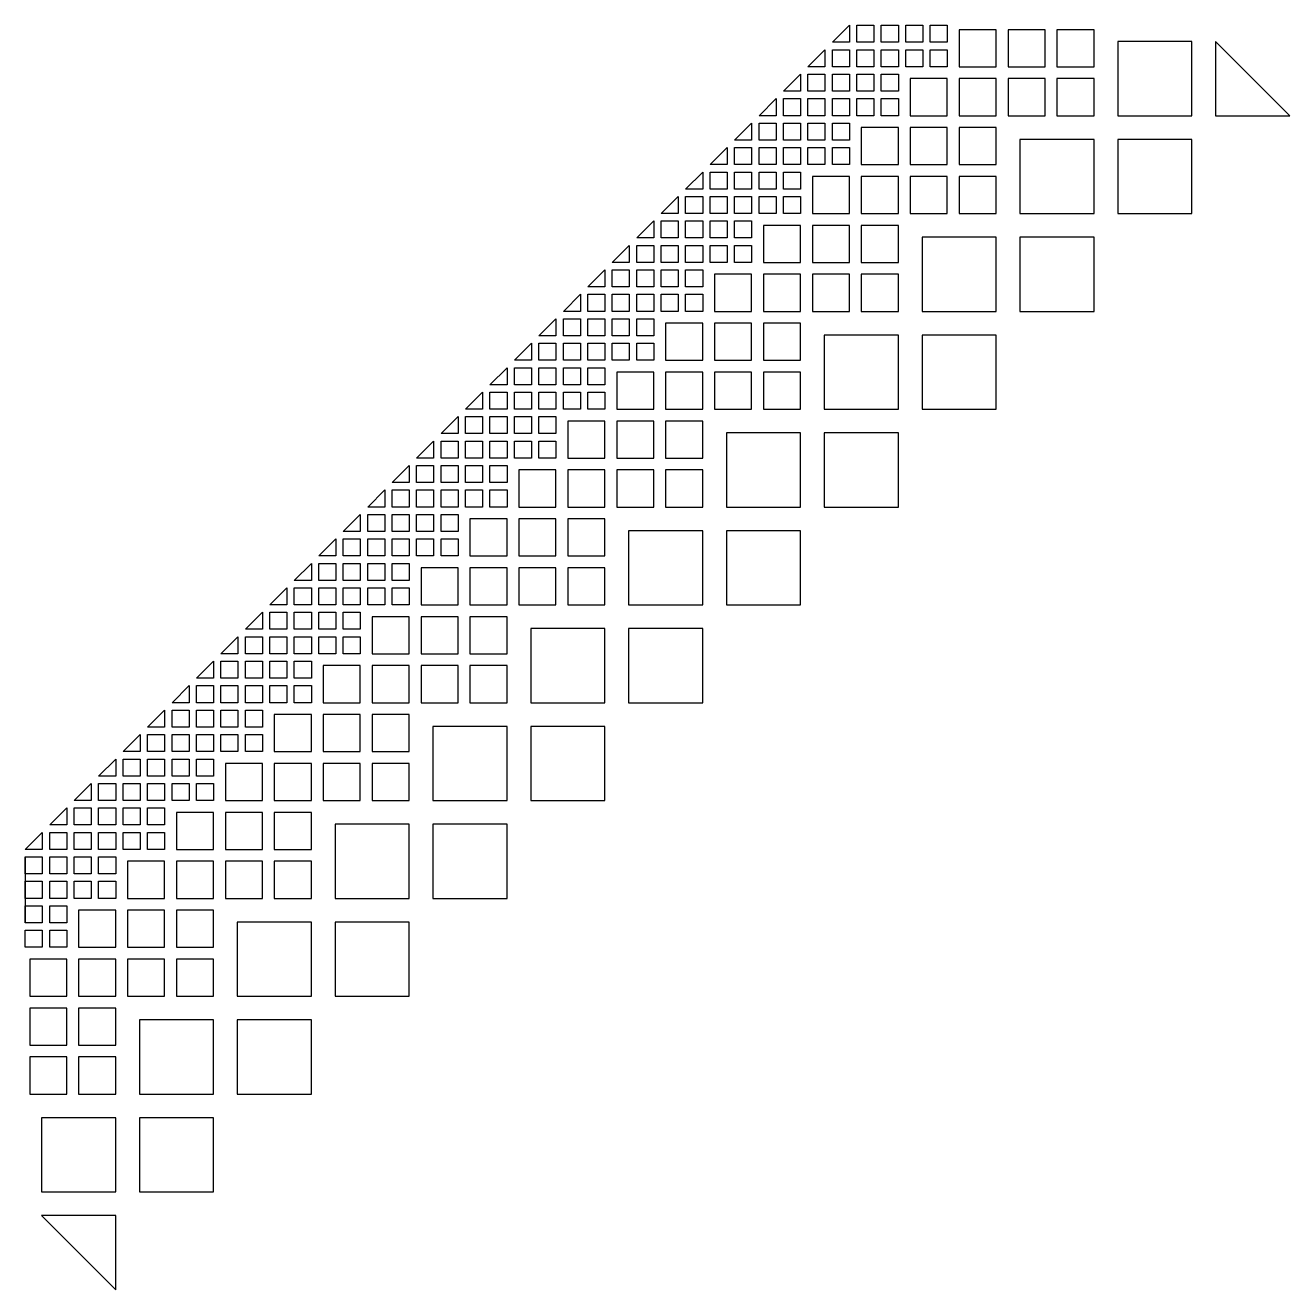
# Model space of a CAD drawing. Header units: inches. Extents: x -13.8 to 13.8, y -19.6 to -8.4.
# Drawn here: x -9.869 to -9.101, y -19.592 to -18.825 of the extents above; entities that cross this region are included whole.
import ezdxf

# ---------------------------------------------------------------- set-up
doc = ezdxf.new("R2010")
doc.units = ezdxf.units.IN
doc.header["$MEASUREMENT"] = 0

msp = doc.modelspace()

# ---------------------------------------------------------------- linework, layer by layer
msp.add_line((-9.86887, -19.32946), (-9.86887, -19.36951))
for points in [[(-9.36847, -18.83491), (-9.37882, -18.83491), (-9.36847, -18.82456)], [(-9.36397, -18.83491), (-9.36397, -18.82456), (-9.35362, -18.82456), (-9.35362, -18.83491)], [(-9.34912, -18.83491), (-9.34912, -18.82456), (-9.33877, -18.82456), (-9.33877, -18.83491)], [(-9.33427, -18.83491), (-9.33427, -18.82456), (-9.32392, -18.82456), (-9.32392, -18.83491)], [(-9.31942, -18.82456), (-9.30907, -18.82456), (-9.30907, -18.83491), (-9.31942, -18.83491)], [(-9.30187, -18.84976), (-9.27937, -18.84976), (-9.27937, -18.82727), (-9.30187, -18.82727)], [(-9.24967, -18.84976), (-9.24967, -18.82727), (-9.27217, -18.82727), (-9.27217, -18.84976)], [(-9.24247, -18.84976), (-9.21997, -18.84976), (-9.21997, -18.82727), (-9.24247, -18.82727)], [(-9.20557, -18.83447), (-9.20557, -18.87946), (-9.16057, -18.87946), (-9.16057, -18.83447)], [(-9.14617, -18.87946), (-9.10117, -18.87946), (-9.14617, -18.83447)], [(-9.38332, -18.84976), (-9.39367, -18.84976), (-9.38332, -18.83941)], [(-9.37882, -18.84976), (-9.37882, -18.83941), (-9.36847, -18.83941), (-9.36847, -18.84976)], [(-9.36397, -18.84976), (-9.36397, -18.83941), (-9.35362, -18.83941), (-9.35362, -18.84976)], [(-9.34912, -18.84976), (-9.34912, -18.83941), (-9.33877, -18.83941), (-9.33877, -18.84976)], [(-9.32392, -18.83941), (-9.32392, -18.84976), (-9.33427, -18.84976), (-9.33427, -18.83941)], [(-9.30907, -18.84976), (-9.31942, -18.84976), (-9.31942, -18.83941), (-9.30907, -18.83941)], [(-9.39817, -18.86461), (-9.40852, -18.86461), (-9.39817, -18.85426)], [(-9.39367, -18.86461), (-9.39367, -18.85426), (-9.38332, -18.85426), (-9.38332, -18.86461)], [(-9.37882, -18.86461), (-9.37882, -18.85426), (-9.36847, -18.85426), (-9.36847, -18.86461)], [(-9.36397, -18.86461), (-9.36397, -18.85426), (-9.35362, -18.85426), (-9.35362, -18.86461)], [(-9.34912, -18.85426), (-9.33877, -18.85426), (-9.33877, -18.86461), (-9.34912, -18.86461)], [(-9.33157, -18.87946), (-9.30907, -18.87946), (-9.30907, -18.85696), (-9.33157, -18.85696)], [(-9.27937, -18.87946), (-9.27937, -18.85696), (-9.30187, -18.85696), (-9.30187, -18.87946)], [(-9.27217, -18.87946), (-9.24967, -18.87946), (-9.24967, -18.85696), (-9.27217, -18.85696)], [(-9.21997, -18.87946), (-9.21997, -18.85696), (-9.24247, -18.85696), (-9.24247, -18.87946)], [(-9.41302, -18.87946), (-9.42337, -18.87946), (-9.41302, -18.86911)], [(-9.40852, -18.87946), (-9.40852, -18.86911), (-9.39817, -18.86911), (-9.39817, -18.87946)], [(-9.39367, -18.87946), (-9.39367, -18.86911), (-9.38332, -18.86911), (-9.38332, -18.87946)], [(-9.37882, -18.87946), (-9.37882, -18.86911), (-9.36847, -18.86911), (-9.36847, -18.87946)], [(-9.35362, -18.86911), (-9.35362, -18.87946), (-9.36397, -18.87946), (-9.36397, -18.86911)], [(-9.33877, -18.87946), (-9.34912, -18.87946), (-9.34912, -18.86911), (-9.33877, -18.86911)], [(-9.42787, -18.89431), (-9.43822, -18.89431), (-9.42787, -18.88396)], [(-9.42337, -18.89431), (-9.42337, -18.88396), (-9.41302, -18.88396), (-9.41302, -18.89431)], [(-9.40852, -18.89431), (-9.40852, -18.88396), (-9.39817, -18.88396), (-9.39817, -18.89431)], [(-9.39367, -18.89431), (-9.39367, -18.88396), (-9.38332, -18.88396), (-9.38332, -18.89431)], [(-9.37882, -18.88396), (-9.36847, -18.88396), (-9.36847, -18.89431), (-9.37882, -18.89431)], [(-9.36127, -18.90916), (-9.33877, -18.90916), (-9.33877, -18.88666), (-9.36127, -18.88666)], [(-9.30907, -18.90916), (-9.30907, -18.88666), (-9.33157, -18.88666), (-9.33157, -18.90916)], [(-9.30187, -18.90916), (-9.27937, -18.90916), (-9.27937, -18.88666), (-9.30187, -18.88666)], [(-9.44272, -18.90916), (-9.45307, -18.90916), (-9.44272, -18.89881)], [(-9.43822, -18.90916), (-9.43822, -18.89881), (-9.42787, -18.89881), (-9.42787, -18.90916)], [(-9.42337, -18.90916), (-9.42337, -18.89881), (-9.41302, -18.89881), (-9.41302, -18.90916)], [(-9.40852, -18.90916), (-9.40852, -18.89881), (-9.39817, -18.89881), (-9.39817, -18.90916)], [(-9.38332, -18.89881), (-9.38332, -18.90916), (-9.39367, -18.90916), (-9.39367, -18.89881)], [(-9.36847, -18.90916), (-9.37882, -18.90916), (-9.37882, -18.89881), (-9.36847, -18.89881)], [(-9.21997, -18.89386), (-9.26497, -18.89386), (-9.26497, -18.93886), (-9.21997, -18.93886)], [(-9.20557, -18.93886), (-9.16057, -18.93886), (-9.16057, -18.89386), (-9.20557, -18.89386)], [(-9.45757, -18.92401), (-9.46792, -18.92401), (-9.45757, -18.91366)], [(-9.45307, -18.92401), (-9.45307, -18.91366), (-9.44272, -18.91366), (-9.44272, -18.92401)], [(-9.43822, -18.92401), (-9.43822, -18.91366), (-9.42787, -18.91366), (-9.42787, -18.92401)], [(-9.42337, -18.92401), (-9.42337, -18.91366), (-9.41302, -18.91366), (-9.41302, -18.92401)], [(-9.40852, -18.91366), (-9.39817, -18.91366), (-9.39817, -18.92401), (-9.40852, -18.92401)], [(-9.39097, -18.93886), (-9.36847, -18.93886), (-9.36847, -18.91636), (-9.39097, -18.91636)], [(-9.33877, -18.93886), (-9.33877, -18.91636), (-9.36127, -18.91636), (-9.36127, -18.93886)], [(-9.33157, -18.93886), (-9.30907, -18.93886), (-9.30907, -18.91636), (-9.33157, -18.91636)], [(-9.27937, -18.93886), (-9.27937, -18.91636), (-9.30187, -18.91636), (-9.30187, -18.93886)], [(-9.47242, -18.93886), (-9.48277, -18.93886), (-9.47242, -18.92851)], [(-9.46792, -18.93886), (-9.46792, -18.92851), (-9.45757, -18.92851), (-9.45757, -18.93886)], [(-9.45307, -18.93886), (-9.45307, -18.92851), (-9.44272, -18.92851), (-9.44272, -18.93886)], [(-9.43822, -18.93886), (-9.43822, -18.92851), (-9.42787, -18.92851), (-9.42787, -18.93886)], [(-9.41302, -18.92851), (-9.41302, -18.93886), (-9.42337, -18.93886), (-9.42337, -18.92851)], [(-9.39817, -18.93886), (-9.40852, -18.93886), (-9.40852, -18.92851), (-9.39817, -18.92851)], [(-9.48727, -18.95371), (-9.49762, -18.95371), (-9.48727, -18.94336)], [(-9.48277, -18.95371), (-9.48277, -18.94336), (-9.47242, -18.94336), (-9.47242, -18.95371)], [(-9.46792, -18.95371), (-9.46792, -18.94336), (-9.45757, -18.94336), (-9.45757, -18.95371)], [(-9.45307, -18.95371), (-9.45307, -18.94336), (-9.44272, -18.94336), (-9.44272, -18.95371)], [(-9.43822, -18.94336), (-9.42787, -18.94336), (-9.42787, -18.95371), (-9.43822, -18.95371)], [(-9.42067, -18.96856), (-9.39817, -18.96856), (-9.39817, -18.94606), (-9.42067, -18.94606)], [(-9.36847, -18.96856), (-9.36847, -18.94606), (-9.39097, -18.94606), (-9.39097, -18.96856)], [(-9.36127, -18.96856), (-9.33877, -18.96856), (-9.33877, -18.94606), (-9.36127, -18.94606)], [(-9.27937, -18.95326), (-9.32437, -18.95326), (-9.32437, -18.99826), (-9.27937, -18.99826)], [(-9.26497, -18.95326), (-9.26497, -18.99826), (-9.21997, -18.99826), (-9.21997, -18.95326)], [(-9.50212, -18.96856), (-9.51247, -18.96856), (-9.50212, -18.95821)], [(-9.49762, -18.96856), (-9.49762, -18.95821), (-9.48727, -18.95821), (-9.48727, -18.96856)], [(-9.48277, -18.96856), (-9.48277, -18.95821), (-9.47242, -18.95821), (-9.47242, -18.96856)], [(-9.46792, -18.96856), (-9.46792, -18.95821), (-9.45757, -18.95821), (-9.45757, -18.96856)], [(-9.44272, -18.95821), (-9.44272, -18.96856), (-9.45307, -18.96856), (-9.45307, -18.95821)], [(-9.42787, -18.96856), (-9.43822, -18.96856), (-9.43822, -18.95821), (-9.42787, -18.95821)], [(-9.51697, -18.98341), (-9.52732, -18.98341), (-9.51697, -18.97306)], [(-9.51247, -18.98341), (-9.51247, -18.97306), (-9.50212, -18.97306), (-9.50212, -18.98341)], [(-9.49762, -18.98341), (-9.49762, -18.97306), (-9.48727, -18.97306), (-9.48727, -18.98341)], [(-9.48277, -18.98341), (-9.48277, -18.97306), (-9.47242, -18.97306), (-9.47242, -18.98341)], [(-9.46792, -18.97306), (-9.45757, -18.97306), (-9.45757, -18.98341), (-9.46792, -18.98341)], [(-9.45037, -18.99826), (-9.42787, -18.99826), (-9.42787, -18.97576), (-9.45037, -18.97576)], [(-9.39817, -18.99826), (-9.39817, -18.97576), (-9.42067, -18.97576), (-9.42067, -18.99826)], [(-9.39097, -18.99826), (-9.36847, -18.99826), (-9.36847, -18.97576), (-9.39097, -18.97576)], [(-9.33877, -18.99826), (-9.33877, -18.97576), (-9.36127, -18.97576), (-9.36127, -18.99826)], [(-9.53182, -18.99826), (-9.54217, -18.99826), (-9.53182, -18.98791)], [(-9.52732, -18.99826), (-9.52732, -18.98791), (-9.51697, -18.98791), (-9.51697, -18.99826)], [(-9.51247, -18.99826), (-9.51247, -18.98791), (-9.50212, -18.98791), (-9.50212, -18.99826)], [(-9.49762, -18.99826), (-9.49762, -18.98791), (-9.48727, -18.98791), (-9.48727, -18.99826)], [(-9.47242, -18.98791), (-9.47242, -18.99826), (-9.48277, -18.99826), (-9.48277, -18.98791)], [(-9.45757, -18.99826), (-9.46792, -18.99826), (-9.46792, -18.98791), (-9.45757, -18.98791)], [(-9.54667, -19.01311), (-9.55702, -19.01311), (-9.54667, -19.00276)], [(-9.54217, -19.01311), (-9.54217, -19.00276), (-9.53182, -19.00276), (-9.53182, -19.01311)], [(-9.52732, -19.01311), (-9.52732, -19.00276), (-9.51697, -19.00276), (-9.51697, -19.01311)], [(-9.51247, -19.01311), (-9.51247, -19.00276), (-9.50212, -19.00276), (-9.50212, -19.01311)], [(-9.49762, -19.00276), (-9.48727, -19.00276), (-9.48727, -19.01311), (-9.49762, -19.01311)], [(-9.45757, -19.02796), (-9.45757, -19.00546), (-9.48007, -19.00546), (-9.48007, -19.02796)], [(-9.42787, -19.02796), (-9.42787, -19.00546), (-9.45037, -19.00546), (-9.45037, -19.02796)], [(-9.42067, -19.02796), (-9.39817, -19.02796), (-9.39817, -19.00546), (-9.42067, -19.00546)], [(-9.33877, -19.01266), (-9.38377, -19.01266), (-9.38377, -19.05766), (-9.33877, -19.05766)], [(-9.32437, -19.01266), (-9.32437, -19.05766), (-9.27937, -19.05766), (-9.27937, -19.01266)], [(-9.56152, -19.02796), (-9.57187, -19.02796), (-9.56152, -19.01761)], [(-9.55702, -19.02796), (-9.55702, -19.01761), (-9.54667, -19.01761), (-9.54667, -19.02796)], [(-9.54217, -19.02796), (-9.54217, -19.01761), (-9.53182, -19.01761), (-9.53182, -19.02796)], [(-9.52732, -19.02796), (-9.52732, -19.01761), (-9.51697, -19.01761), (-9.51697, -19.02796)], [(-9.50212, -19.01761), (-9.50212, -19.02796), (-9.51247, -19.02796), (-9.51247, -19.01761)], [(-9.48727, -19.02796), (-9.49762, -19.02796), (-9.49762, -19.01761), (-9.48727, -19.01761)], [(-9.57637, -19.04281), (-9.58672, -19.04281), (-9.57637, -19.03246)], [(-9.57187, -19.04281), (-9.57187, -19.03246), (-9.56152, -19.03246), (-9.56152, -19.04281)], [(-9.55702, -19.04281), (-9.55702, -19.03246), (-9.54667, -19.03246), (-9.54667, -19.04281)], [(-9.54217, -19.04281), (-9.54217, -19.03246), (-9.53182, -19.03246), (-9.53182, -19.04281)], [(-9.52732, -19.03246), (-9.51697, -19.03246), (-9.51697, -19.04281), (-9.52732, -19.04281)], [(-9.48727, -19.05766), (-9.48727, -19.03516), (-9.50977, -19.03516), (-9.50977, -19.05766)], [(-9.45757, -19.05766), (-9.45757, -19.03516), (-9.48007, -19.03516), (-9.48007, -19.05766)], [(-9.45037, -19.05766), (-9.42787, -19.05766), (-9.42787, -19.03516), (-9.45037, -19.03516)], [(-9.39817, -19.05766), (-9.39817, -19.03516), (-9.42067, -19.03516), (-9.42067, -19.05766)], [(-9.59122, -19.05766), (-9.60157, -19.05766), (-9.59122, -19.04731)], [(-9.58672, -19.05766), (-9.58672, -19.04731), (-9.57637, -19.04731), (-9.57637, -19.05766)], [(-9.57187, -19.05766), (-9.57187, -19.04731), (-9.56152, -19.04731), (-9.56152, -19.05766)], [(-9.55702, -19.05766), (-9.55702, -19.04731), (-9.54667, -19.04731), (-9.54667, -19.05766)], [(-9.53182, -19.04731), (-9.53182, -19.05766), (-9.54217, -19.05766), (-9.54217, -19.04731)], [(-9.51697, -19.05766), (-9.52732, -19.05766), (-9.52732, -19.04731), (-9.51697, -19.04731)], [(-9.60607, -19.07251), (-9.61642, -19.07251), (-9.60607, -19.06216)], [(-9.60157, -19.07251), (-9.60157, -19.06216), (-9.59122, -19.06216), (-9.59122, -19.07251)], [(-9.58672, -19.07251), (-9.58672, -19.06216), (-9.57637, -19.06216), (-9.57637, -19.07251)], [(-9.57187, -19.07251), (-9.57187, -19.06216), (-9.56152, -19.06216), (-9.56152, -19.07251)], [(-9.55702, -19.06216), (-9.54667, -19.06216), (-9.54667, -19.07251), (-9.55702, -19.07251)], [(-9.53947, -19.08736), (-9.51697, -19.08736), (-9.51697, -19.06486), (-9.53947, -19.06486)], [(-9.48727, -19.08736), (-9.48727, -19.06486), (-9.50977, -19.06486), (-9.50977, -19.08736)], [(-9.48007, -19.08736), (-9.45757, -19.08736), (-9.45757, -19.06486), (-9.48007, -19.06486)], [(-9.62092, -19.08736), (-9.63127, -19.08736), (-9.62092, -19.07701)], [(-9.61642, -19.08736), (-9.61642, -19.07701), (-9.60607, -19.07701), (-9.60607, -19.08736)], [(-9.60157, -19.08736), (-9.60157, -19.07701), (-9.59122, -19.07701), (-9.59122, -19.08736)], [(-9.58672, -19.08736), (-9.58672, -19.07701), (-9.57637, -19.07701), (-9.57637, -19.08736)], [(-9.56152, -19.07701), (-9.56152, -19.08736), (-9.57187, -19.08736), (-9.57187, -19.07701)], [(-9.54667, -19.08736), (-9.55702, -19.08736), (-9.55702, -19.07701), (-9.54667, -19.07701)], [(-9.44317, -19.07206), (-9.44317, -19.11706), (-9.39817, -19.11706), (-9.39817, -19.07206)], [(-9.38377, -19.07206), (-9.38377, -19.11706), (-9.33877, -19.11706), (-9.33877, -19.07206)], [(-9.63577, -19.10221), (-9.64612, -19.10221), (-9.63577, -19.09186)], [(-9.63127, -19.10221), (-9.63127, -19.09186), (-9.62092, -19.09186), (-9.62092, -19.10221)], [(-9.61642, -19.10221), (-9.61642, -19.09186), (-9.60607, -19.09186), (-9.60607, -19.10221)], [(-9.60157, -19.10221), (-9.60157, -19.09186), (-9.59122, -19.09186), (-9.59122, -19.10221)], [(-9.58672, -19.09186), (-9.57637, -19.09186), (-9.57637, -19.10221), (-9.58672, -19.10221)], [(-9.56917, -19.11706), (-9.54667, -19.11706), (-9.54667, -19.09456), (-9.56917, -19.09456)], [(-9.51697, -19.11706), (-9.51697, -19.09456), (-9.53947, -19.09456), (-9.53947, -19.11706)], [(-9.50977, -19.11706), (-9.48727, -19.11706), (-9.48727, -19.09456), (-9.50977, -19.09456)], [(-9.45757, -19.11706), (-9.45757, -19.09456), (-9.48007, -19.09456), (-9.48007, -19.11706)], [(-9.65062, -19.11706), (-9.66097, -19.11706), (-9.65062, -19.10671)], [(-9.64612, -19.11706), (-9.64612, -19.10671), (-9.63577, -19.10671), (-9.63577, -19.11706)], [(-9.63127, -19.11706), (-9.63127, -19.10671), (-9.62092, -19.10671), (-9.62092, -19.11706)], [(-9.61642, -19.11706), (-9.61642, -19.10671), (-9.60607, -19.10671), (-9.60607, -19.11706)], [(-9.59122, -19.10671), (-9.59122, -19.11706), (-9.60157, -19.11706), (-9.60157, -19.10671)], [(-9.57637, -19.11706), (-9.58672, -19.11706), (-9.58672, -19.10671), (-9.57637, -19.10671)], [(-9.66547, -19.13191), (-9.67582, -19.13191), (-9.66547, -19.12156)], [(-9.66097, -19.13191), (-9.66097, -19.12156), (-9.65062, -19.12156), (-9.65062, -19.13191)], [(-9.64612, -19.13191), (-9.64612, -19.12156), (-9.63577, -19.12156), (-9.63577, -19.13191)], [(-9.63127, -19.13191), (-9.63127, -19.12156), (-9.62092, -19.12156), (-9.62092, -19.13191)], [(-9.61642, -19.12156), (-9.60607, -19.12156), (-9.60607, -19.13191), (-9.61642, -19.13191)], [(-9.59887, -19.14676), (-9.57637, -19.14676), (-9.57637, -19.12426), (-9.59887, -19.12426)], [(-9.54667, -19.14676), (-9.54667, -19.12426), (-9.56917, -19.12426), (-9.56917, -19.14676)], [(-9.53947, -19.14676), (-9.51697, -19.14676), (-9.51697, -19.12426), (-9.53947, -19.12426)], [(-9.68032, -19.14676), (-9.69067, -19.14676), (-9.68032, -19.13641)], [(-9.67582, -19.14676), (-9.67582, -19.13641), (-9.66547, -19.13641), (-9.66547, -19.14676)], [(-9.66097, -19.14676), (-9.66097, -19.13641), (-9.65062, -19.13641), (-9.65062, -19.14676)], [(-9.64612, -19.14676), (-9.64612, -19.13641), (-9.63577, -19.13641), (-9.63577, -19.14676)], [(-9.62092, -19.13641), (-9.62092, -19.14676), (-9.63127, -19.14676), (-9.63127, -19.13641)], [(-9.60607, -19.14676), (-9.61642, -19.14676), (-9.61642, -19.13641), (-9.60607, -19.13641)], [(-9.45757, -19.13146), (-9.50257, -19.13146), (-9.50257, -19.17646), (-9.45757, -19.17646)], [(-9.44317, -19.17646), (-9.39817, -19.17646), (-9.39817, -19.13146), (-9.44317, -19.13146)], [(-9.69517, -19.16161), (-9.70552, -19.16161), (-9.69517, -19.15126)], [(-9.69067, -19.16161), (-9.69067, -19.15126), (-9.68032, -19.15126), (-9.68032, -19.16161)], [(-9.67582, -19.16161), (-9.67582, -19.15126), (-9.66547, -19.15126), (-9.66547, -19.16161)], [(-9.66097, -19.16161), (-9.66097, -19.15126), (-9.65062, -19.15126), (-9.65062, -19.16161)], [(-9.64612, -19.15126), (-9.63577, -19.15126), (-9.63577, -19.16161), (-9.64612, -19.16161)], [(-9.62857, -19.17646), (-9.60607, -19.17646), (-9.60607, -19.15396), (-9.62857, -19.15396)], [(-9.57637, -19.17646), (-9.57637, -19.15396), (-9.59887, -19.15396), (-9.59887, -19.17646)], [(-9.56917, -19.17646), (-9.54667, -19.17646), (-9.54667, -19.15396), (-9.56917, -19.15396)], [(-9.51697, -19.17646), (-9.51697, -19.15396), (-9.53947, -19.15396), (-9.53947, -19.17646)], [(-9.71002, -19.17646), (-9.72037, -19.17646), (-9.71002, -19.16611)], [(-9.70552, -19.17646), (-9.70552, -19.16611), (-9.69517, -19.16611), (-9.69517, -19.17646)], [(-9.69067, -19.17646), (-9.69067, -19.16611), (-9.68032, -19.16611), (-9.68032, -19.17646)], [(-9.67582, -19.17646), (-9.67582, -19.16611), (-9.66547, -19.16611), (-9.66547, -19.17646)], [(-9.65062, -19.16611), (-9.65062, -19.17646), (-9.66097, -19.17646), (-9.66097, -19.16611)], [(-9.63577, -19.17646), (-9.64612, -19.17646), (-9.64612, -19.16611), (-9.63577, -19.16611)], [(-9.72487, -19.19131), (-9.73522, -19.19131), (-9.72487, -19.18096)], [(-9.72037, -19.19131), (-9.72037, -19.18096), (-9.71002, -19.18096), (-9.71002, -19.19131)], [(-9.70552, -19.19131), (-9.70552, -19.18096), (-9.69517, -19.18096), (-9.69517, -19.19131)], [(-9.69067, -19.19131), (-9.69067, -19.18096), (-9.68032, -19.18096), (-9.68032, -19.19131)], [(-9.67582, -19.18096), (-9.66547, -19.18096), (-9.66547, -19.19131), (-9.67582, -19.19131)], [(-9.65827, -19.20616), (-9.63577, -19.20616), (-9.63577, -19.18366), (-9.65827, -19.18366)], [(-9.60607, -19.20616), (-9.60607, -19.18366), (-9.62857, -19.18366), (-9.62857, -19.20616)], [(-9.59887, -19.20616), (-9.57637, -19.20616), (-9.57637, -19.18366), (-9.59887, -19.18366)], [(-9.51697, -19.19086), (-9.56197, -19.19086), (-9.56197, -19.23586), (-9.51697, -19.23586)], [(-9.50257, -19.19086), (-9.50257, -19.23586), (-9.45757, -19.23586), (-9.45757, -19.19086)], [(-9.73972, -19.20616), (-9.75007, -19.20616), (-9.73972, -19.19581)], [(-9.73522, -19.20616), (-9.73522, -19.19581), (-9.72487, -19.19581), (-9.72487, -19.20616)], [(-9.72037, -19.20616), (-9.72037, -19.19581), (-9.71002, -19.19581), (-9.71002, -19.20616)], [(-9.70552, -19.20616), (-9.70552, -19.19581), (-9.69517, -19.19581), (-9.69517, -19.20616)], [(-9.68032, -19.19581), (-9.68032, -19.20616), (-9.69067, -19.20616), (-9.69067, -19.19581)], [(-9.66547, -19.20616), (-9.67582, -19.20616), (-9.67582, -19.19581), (-9.66547, -19.19581)], [(-9.75457, -19.22101), (-9.76492, -19.22101), (-9.75457, -19.21066)], [(-9.75007, -19.22101), (-9.75007, -19.21066), (-9.73972, -19.21066), (-9.73972, -19.22101)], [(-9.73522, -19.22101), (-9.73522, -19.21066), (-9.72487, -19.21066), (-9.72487, -19.22101)], [(-9.72037, -19.22101), (-9.72037, -19.21066), (-9.71002, -19.21066), (-9.71002, -19.22101)], [(-9.70552, -19.21066), (-9.69517, -19.21066), (-9.69517, -19.22101), (-9.70552, -19.22101)], [(-9.68797, -19.23586), (-9.66547, -19.23586), (-9.66547, -19.21336), (-9.68797, -19.21336)], [(-9.63577, -19.23586), (-9.63577, -19.21336), (-9.65827, -19.21336), (-9.65827, -19.23586)], [(-9.62857, -19.23586), (-9.60607, -19.23586), (-9.60607, -19.21336), (-9.62857, -19.21336)], [(-9.57637, -19.23586), (-9.57637, -19.21336), (-9.59887, -19.21336), (-9.59887, -19.23586)], [(-9.76942, -19.23586), (-9.77977, -19.23586), (-9.76942, -19.22551)], [(-9.76492, -19.23586), (-9.76492, -19.22551), (-9.75457, -19.22551), (-9.75457, -19.23586)], [(-9.75007, -19.23586), (-9.75007, -19.22551), (-9.73972, -19.22551), (-9.73972, -19.23586)], [(-9.73522, -19.23586), (-9.73522, -19.22551), (-9.72487, -19.22551), (-9.72487, -19.23586)], [(-9.71002, -19.22551), (-9.71002, -19.23586), (-9.72037, -19.23586), (-9.72037, -19.22551)], [(-9.69517, -19.23586), (-9.70552, -19.23586), (-9.70552, -19.22551), (-9.69517, -19.22551)], [(-9.78427, -19.25071), (-9.79462, -19.25071), (-9.78427, -19.24036)], [(-9.77977, -19.25071), (-9.77977, -19.24036), (-9.76942, -19.24036), (-9.76942, -19.25071)], [(-9.76492, -19.25071), (-9.76492, -19.24036), (-9.75457, -19.24036), (-9.75457, -19.25071)], [(-9.75007, -19.25071), (-9.75007, -19.24036), (-9.73972, -19.24036), (-9.73972, -19.25071)], [(-9.73522, -19.24036), (-9.72487, -19.24036), (-9.72487, -19.25071), (-9.73522, -19.25071)], [(-9.71767, -19.26556), (-9.69517, -19.26556), (-9.69517, -19.24306), (-9.71767, -19.24306)], [(-9.66547, -19.26556), (-9.66547, -19.24306), (-9.68797, -19.24306), (-9.68797, -19.26556)], [(-9.65827, -19.26556), (-9.63577, -19.26556), (-9.63577, -19.24306), (-9.65827, -19.24306)], [(-9.57637, -19.25026), (-9.62137, -19.25026), (-9.62137, -19.29526), (-9.57637, -19.29526)], [(-9.56197, -19.25026), (-9.56197, -19.29526), (-9.51697, -19.29526), (-9.51697, -19.25026)], [(-9.79912, -19.26556), (-9.80947, -19.26556), (-9.79912, -19.25521)], [(-9.79462, -19.26556), (-9.79462, -19.25521), (-9.78427, -19.25521), (-9.78427, -19.26556)], [(-9.77977, -19.26556), (-9.77977, -19.25521), (-9.76942, -19.25521), (-9.76942, -19.26556)], [(-9.76492, -19.26556), (-9.76492, -19.25521), (-9.75457, -19.25521), (-9.75457, -19.26556)], [(-9.73972, -19.25521), (-9.73972, -19.26556), (-9.75007, -19.26556), (-9.75007, -19.25521)], [(-9.72487, -19.26556), (-9.73522, -19.26556), (-9.73522, -19.25521), (-9.72487, -19.25521)], [(-9.81397, -19.28041), (-9.82432, -19.28041), (-9.81397, -19.27006)], [(-9.80947, -19.28041), (-9.80947, -19.27006), (-9.79912, -19.27006), (-9.79912, -19.28041)], [(-9.79462, -19.28041), (-9.79462, -19.27006), (-9.78427, -19.27006), (-9.78427, -19.28041)], [(-9.77977, -19.28041), (-9.77977, -19.27006), (-9.76942, -19.27006), (-9.76942, -19.28041)], [(-9.76492, -19.27006), (-9.75457, -19.27006), (-9.75457, -19.28041), (-9.76492, -19.28041)], [(-9.74737, -19.29526), (-9.72487, -19.29526), (-9.72487, -19.27276), (-9.74737, -19.27276)], [(-9.69517, -19.29526), (-9.69517, -19.27276), (-9.71767, -19.27276), (-9.71767, -19.29526)], [(-9.68797, -19.29526), (-9.66547, -19.29526), (-9.66547, -19.27276), (-9.68797, -19.27276)], [(-9.63577, -19.29526), (-9.63577, -19.27276), (-9.65827, -19.27276), (-9.65827, -19.29526)], [(-9.82882, -19.29526), (-9.83917, -19.29526), (-9.82882, -19.28491)], [(-9.82432, -19.29526), (-9.82432, -19.28491), (-9.81397, -19.28491), (-9.81397, -19.29526)], [(-9.80947, -19.29526), (-9.80947, -19.28491), (-9.79912, -19.28491), (-9.79912, -19.29526)], [(-9.79462, -19.29526), (-9.79462, -19.28491), (-9.78427, -19.28491), (-9.78427, -19.29526)], [(-9.76942, -19.28491), (-9.76942, -19.29526), (-9.77977, -19.29526), (-9.77977, -19.28491)], [(-9.75457, -19.29526), (-9.76492, -19.29526), (-9.76492, -19.28491), (-9.75457, -19.28491)], [(-9.84367, -19.31011), (-9.85402, -19.31011), (-9.84367, -19.29976)], [(-9.83917, -19.31011), (-9.83917, -19.29976), (-9.82882, -19.29976), (-9.82882, -19.31011)], [(-9.82432, -19.31011), (-9.82432, -19.29976), (-9.81397, -19.29976), (-9.81397, -19.31011)], [(-9.80947, -19.31011), (-9.80947, -19.29976), (-9.79912, -19.29976), (-9.79912, -19.31011)], [(-9.79462, -19.29976), (-9.78427, -19.29976), (-9.78427, -19.31011), (-9.79462, -19.31011)], [(-9.77707, -19.32496), (-9.75457, -19.32496), (-9.75457, -19.30246), (-9.77707, -19.30246)], [(-9.72487, -19.32496), (-9.72487, -19.30246), (-9.74737, -19.30246), (-9.74737, -19.32496)], [(-9.71767, -19.32496), (-9.69517, -19.32496), (-9.69517, -19.30246), (-9.71767, -19.30246)], [(-9.85852, -19.32496), (-9.86887, -19.32496), (-9.85852, -19.31461)], [(-9.85402, -19.32496), (-9.85402, -19.31461), (-9.84367, -19.31461), (-9.84367, -19.32496)], [(-9.83917, -19.32496), (-9.83917, -19.31461), (-9.82882, -19.31461), (-9.82882, -19.32496)], [(-9.82432, -19.32496), (-9.82432, -19.31461), (-9.81397, -19.31461), (-9.81397, -19.32496)], [(-9.79912, -19.31461), (-9.79912, -19.32496), (-9.80947, -19.32496), (-9.80947, -19.31461)], [(-9.78427, -19.32496), (-9.79462, -19.32496), (-9.79462, -19.31461), (-9.78427, -19.31461)], [(-9.63577, -19.30966), (-9.68077, -19.30966), (-9.68077, -19.35466), (-9.63577, -19.35466)], [(-9.62137, -19.30966), (-9.62137, -19.35466), (-9.57637, -19.35466), (-9.57637, -19.30966)], [(-9.86887, -19.33981), (-9.86887, -19.32946), (-9.85852, -19.32946), (-9.85852, -19.33981)], [(-9.85402, -19.33981), (-9.85402, -19.32946), (-9.84367, -19.32946), (-9.84367, -19.33981)], [(-9.83917, -19.33981), (-9.83917, -19.32946), (-9.82882, -19.32946), (-9.82882, -19.33981)], [(-9.82432, -19.32946), (-9.81397, -19.32946), (-9.81397, -19.33981), (-9.82432, -19.33981)], [(-9.80677, -19.35466), (-9.78427, -19.35466), (-9.78427, -19.33216), (-9.80677, -19.33216)], [(-9.75457, -19.35466), (-9.75457, -19.33216), (-9.77707, -19.33216), (-9.77707, -19.35466)], [(-9.74737, -19.35466), (-9.72487, -19.35466), (-9.72487, -19.33216), (-9.74737, -19.33216)], [(-9.69517, -19.35466), (-9.69517, -19.33216), (-9.71767, -19.33216), (-9.71767, -19.35466)], [(-9.86887, -19.35466), (-9.86887, -19.34431), (-9.85852, -19.34431), (-9.85852, -19.35466)], [(-9.85402, -19.35466), (-9.85402, -19.34431), (-9.84367, -19.34431), (-9.84367, -19.35466)], [(-9.82882, -19.34431), (-9.82882, -19.35466), (-9.83917, -19.35466), (-9.83917, -19.34431)], [(-9.81397, -19.35466), (-9.82432, -19.35466), (-9.82432, -19.34431), (-9.81397, -19.34431)], [(-9.86887, -19.36951), (-9.86887, -19.35916), (-9.85852, -19.35916), (-9.85852, -19.36951)], [(-9.85402, -19.35916), (-9.84367, -19.35916), (-9.84367, -19.36951), (-9.85402, -19.36951)], [(-9.83647, -19.38436), (-9.81397, -19.38436), (-9.81397, -19.36186), (-9.83647, -19.36186)], [(-9.78427, -19.38436), (-9.78427, -19.36186), (-9.80677, -19.36186), (-9.80677, -19.38436)], [(-9.77707, -19.38436), (-9.75457, -19.38436), (-9.75457, -19.36186), (-9.77707, -19.36186)], [(-9.85852, -19.37401), (-9.85852, -19.38436), (-9.86887, -19.38436), (-9.86887, -19.37401)], [(-9.84367, -19.38436), (-9.85402, -19.38436), (-9.85402, -19.37401), (-9.84367, -19.37401)], [(-9.69517, -19.36906), (-9.74017, -19.36906), (-9.74017, -19.41406), (-9.69517, -19.41406)], [(-9.68077, -19.41406), (-9.63577, -19.41406), (-9.63577, -19.36906), (-9.68077, -19.36906)], [(-9.84367, -19.41406), (-9.84367, -19.39156), (-9.86617, -19.39156), (-9.86617, -19.41406)], [(-9.81397, -19.41406), (-9.81397, -19.39156), (-9.83647, -19.39156), (-9.83647, -19.41406)], [(-9.80677, -19.41406), (-9.78427, -19.41406), (-9.78427, -19.39156), (-9.80677, -19.39156)], [(-9.75457, -19.41406), (-9.75457, -19.39156), (-9.77707, -19.39156), (-9.77707, -19.41406)], [(-9.84367, -19.42126), (-9.86617, -19.42126), (-9.86617, -19.44376), (-9.84367, -19.44376)], [(-9.83647, -19.44376), (-9.81397, -19.44376), (-9.81397, -19.42126), (-9.83647, -19.42126)], [(-9.79957, -19.42846), (-9.79957, -19.47346), (-9.75457, -19.47346), (-9.75457, -19.42846)], [(-9.74017, -19.47346), (-9.69517, -19.47346), (-9.69517, -19.42846), (-9.74017, -19.42846)], [(-9.84367, -19.47346), (-9.84367, -19.45096), (-9.86617, -19.45096), (-9.86617, -19.47346)], [(-9.81397, -19.47346), (-9.81397, -19.45096), (-9.83647, -19.45096), (-9.83647, -19.47346)], [(-9.81397, -19.48786), (-9.85897, -19.48786), (-9.85897, -19.53286), (-9.81397, -19.53286)], [(-9.79957, -19.48786), (-9.79957, -19.53286), (-9.75457, -19.53286), (-9.75457, -19.48786)], [(-9.81397, -19.59226), (-9.81397, -19.54726), (-9.85897, -19.54726)]]:
    msp.add_lwpolyline(points, close=True)

doc.saveas('drawing.dxf')
